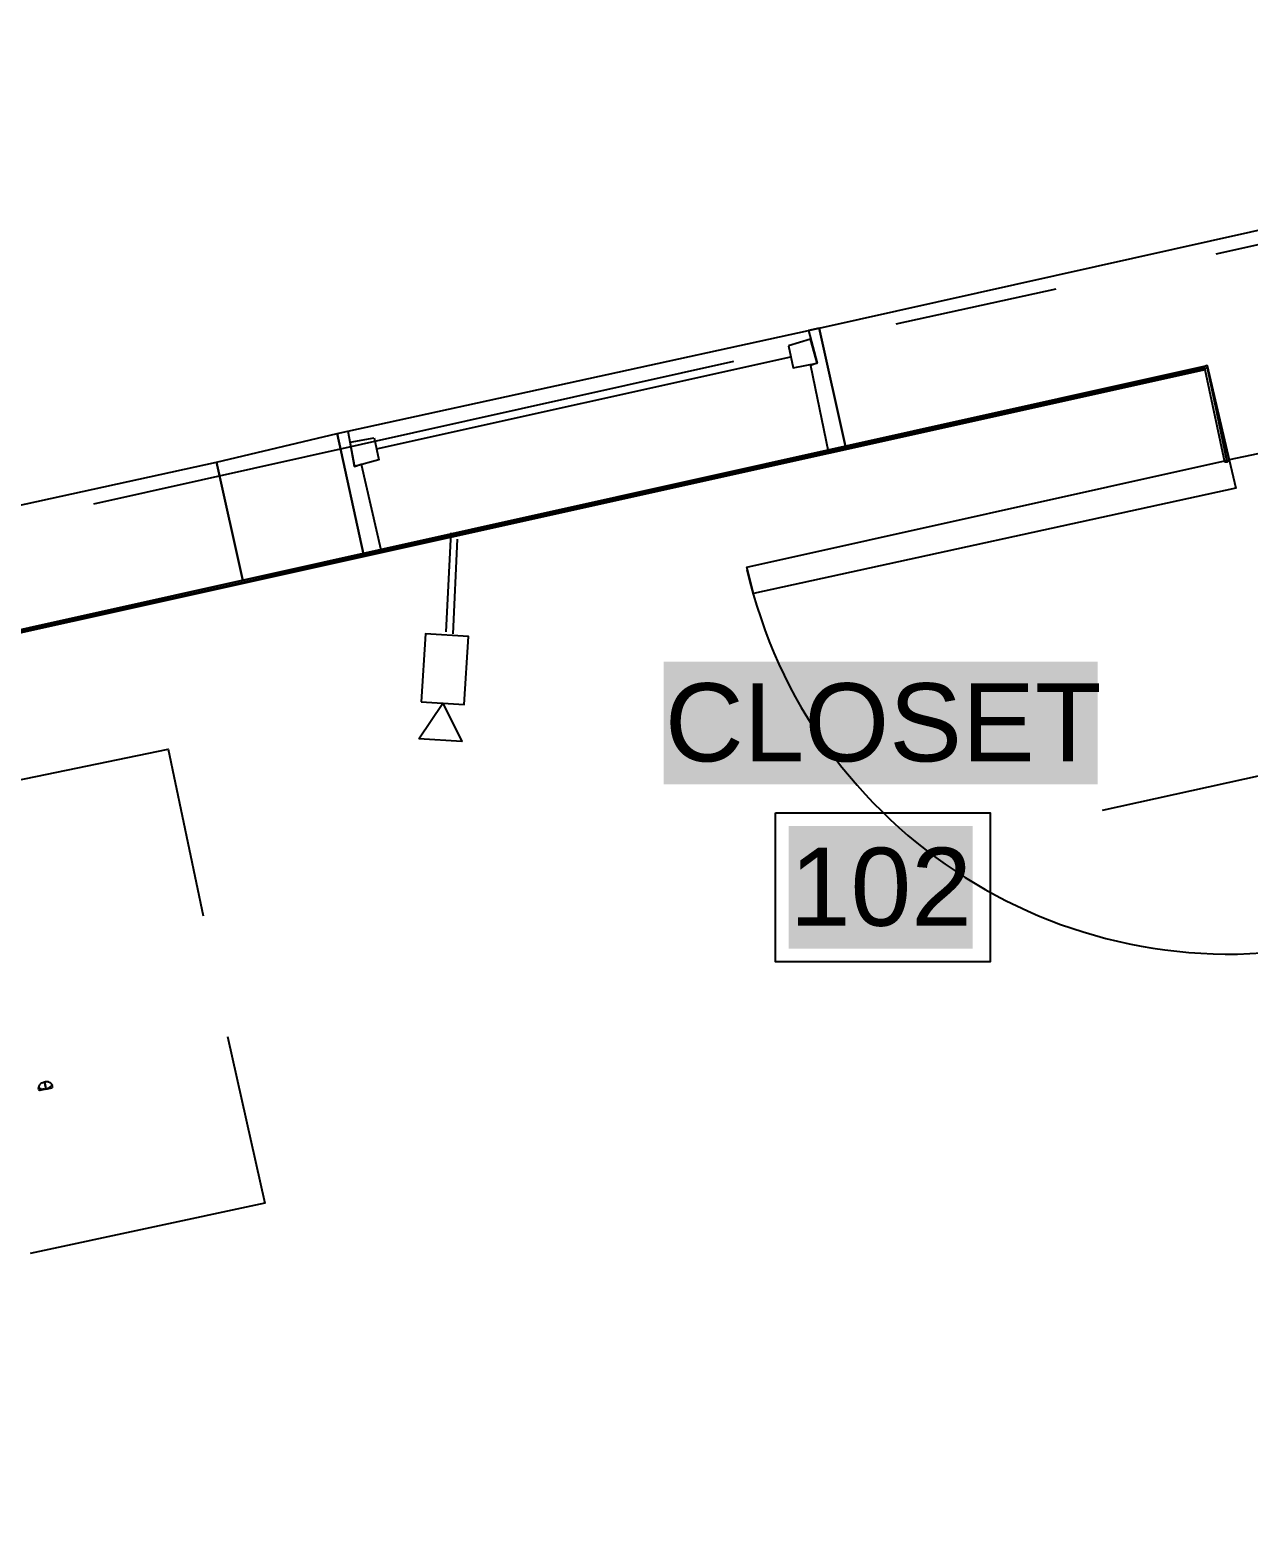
# Model space of a CAD drawing. Header units: inches. Extents: x -1841 to -80, y -100 to 1021.
# Drawn here: x -773.3 to -727.3, y 501.6 to 558.3 of the extents above; entities that cross this region are included whole.
import ezdxf

# ---------------------------------------------------------------- set-up
doc = ezdxf.new("R2010")
doc.units = ezdxf.units.IN
doc.header["$MEASUREMENT"] = 0
doc.layers.add('Edges', color=7, linetype='Continuous')
doc.layers.add('PDF_Text', color=7, linetype='Continuous')
doc.layers.add('PDF_Geometry', color=7, linetype='Continuous', true_color=0x777777)
doc.layers.add('PDF_Solid Fills', color=7, linetype='Continuous', true_color=0xffffff)
doc.styles.add('PDF Arial', font='arial.ttf')

# ---------------------------------------------------------------- blocks, each defined once
blk = doc.blocks.new('Desktop Computer fr')
at = {"layer": 'Edges'}
for p, q in [((15.45, -9.1), (15.4, -9.23)), ((15.47, -9.04), (15.45, -9.1)), ((15.58, -8.9), (15.47, -9.04)), ((15.76, -8.78), (15.58, -8.9)), ((15.76, -8.78), (15.92, -8.73)), ((15.92, -8.73), (16.15, -8.71)), ((16.22, -8.71), (16.15, -8.71)), ((16.27, -8.71), (16.22, -8.71)), ((16.22, -8.71), (16.22, -8.73)), ((16.22, -8.73), (16.23, -8.81)), ((16.23, -8.81), (16.23, -8.93)), ((16.23, -8.93), (16.23, -9.07)), ((16.23, -9.07), (16.24, -9.22)), ((16.26, -8.81), (16.25, -8.93)), ((16.25, -8.93), (16.25, -9.07)), ((16.25, -9.07), (16.25, -9.22)), ((16.27, -8.71), (16.26, -8.73)), ((16.26, -8.73), (16.26, -8.81)), ((16.27, -8.71), (16.33, -8.71)), ((16.56, -8.73), (16.33, -8.71)), ((16.72, -8.78), (16.56, -8.73)), ((16.72, -8.78), (16.9, -8.9)), ((16.9, -8.9), (17.01, -9.04)), ((17.01, -9.04), (17.08, -9.23)), ((15.38, -9.45), (15.39, -9.26)), ((15.4, -9.56), (15.38, -9.45)), ((15.4, -9.23), (15.39, -9.26)), ((15.39, -9.26), (15.44, -9.31)), ((15.4, -9.23), (15.4, -9.23)), ((15.4, -9.56), (15.42, -9.57)), ((15.41, -9.56), (15.42, -9.57)), ((15.42, -9.57), (15.43, -9.57)), ((15.43, -9.57), (15.47, -9.59)), ((15.44, -9.31), (15.52, -9.37)), ((16.24, -9.59), (15.47, -9.59)), ((15.67, -9.43), (15.52, -9.37)), ((15.67, -9.43), (15.85, -9.5)), ((16.06, -9.54), (15.85, -9.5)), ((16.06, -9.54), (16.24, -9.55)), ((16.25, -9.22), (16.24, -9.39)), ((16.24, -9.22), (16.24, -9.39)), ((16.24, -9.39), (16.24, -9.43)), ((16.24, -9.39), (16.24, -9.43)), ((16.24, -9.43), (16.24, -9.43)), ((16.24, -9.43), (16.24, -9.51)), ((16.24, -9.51), (16.24, -9.55)), ((16.42, -9.54), (16.24, -9.55)), ((16.24, -9.55), (16.24, -9.59)), ((16.24, -9.59), (17.02, -9.59)), ((16.42, -9.54), (16.63, -9.5)), ((16.82, -9.43), (16.63, -9.5)), ((16.82, -9.43), (16.96, -9.37)), ((17.05, -9.31), (16.96, -9.37)), ((17.06, -9.57), (17.02, -9.59)), ((17.09, -9.26), (17.05, -9.31)), ((17.07, -9.57), (17.06, -9.57)), ((17.07, -9.56), (17.07, -9.57)), ((17.08, -9.56), (17.07, -9.57)), ((17.08, -9.23), (17.09, -9.26)), ((17.08, -9.56), (17.1, -9.45)), ((17.1, -9.45), (17.09, -9.26))]:
    blk.add_line(p, q, dxfattribs=at)

msp = doc.modelspace()

# ---------------------------------------------------------------- linework, layer by layer
at = {"color": 7, "lineweight": 25}
for p, q in [((-757.553, 535.555), (-757.366, 539.283)), ((-757.295, 535.474), (-757.133, 539.051))]:
    msp.add_line(p, q, dxfattribs=at)
at = {"layer": 'PDF_Geometry', "color": 7, "lineweight": 25}
for points in [[(-725.607, 542.54), (-728.006, 542.044), (-728.834, 545.601), (-729.082, 545.518), (-742.483, 542.54), (-743.476, 547.007), (-693.096, 558.258)], [(-728.503, 549.82), (-704.264, 555.197)], [(-740.581, 547.173), (-734.542, 548.496)], [(-743.476, 547.007), (-743.89, 546.925), (-743.559, 545.684), (-743.807, 545.601), (-743.145, 542.375), (-742.483, 542.54)], [(-760.187, 542.458), (-744.552, 545.932)], [(-828.849, 523.265), (-728.834, 545.518)], [(-728.834, 545.518), (-828.849, 523.265)], [(-770.858, 540.389), (-746.702, 545.767)], [(-728.834, 545.601), (-728.834, 545.601)], [(-728.834, 545.518), (-728.089, 541.961), (-728.834, 545.601)], [(-761.676, 543.037), (-761.262, 543.119), (-761.014, 541.796), (-760.766, 541.878), (-760.021, 538.652), (-760.683, 538.487)], [(-719.32, 531.786), (-732.805, 528.808)], [(-776.897, 529.304), (-768.046, 531.124), (-766.722, 524.837)], [(-765.812, 520.287), (-764.406, 514), (-773.257, 512.097)]]:
    msp.add_lwpolyline(points, dxfattribs=at)
for points in [[(-743.476, 547.007), (-742.483, 542.54), (-760.683, 538.487), (-761.676, 543.037)], [(-744.634, 546.346), (-744.469, 545.518), (-743.559, 545.684), (-743.807, 546.594)], [(-795.014, 399.011), (-794.021, 399.26), (-798.075, 417.376), (-799.068, 417.211), (-795.014, 399.011), (-800.97, 397.688), (-815.778, 464.116), (-828.932, 523.348), (-728.834, 545.601), (-728.006, 542.044), (-728.089, 541.961), (-728.172, 541.961), (-728.916, 545.436), (-828.766, 523.265), (-815.613, 464.116), (-800.888, 397.853), (-800.97, 397.771), (-815.695, 464.116), (-828.849, 523.265), (-815.695, 464.116), (-800.97, 397.771), (-800.888, 397.853), (-795.014, 399.177), (-795.014, 399.094)], [(-766.226, 541.961), (-761.676, 543.037), (-760.683, 538.487), (-765.233, 537.494)], [(-760.269, 542.871), (-760.104, 542.044), (-761.014, 541.796), (-761.179, 542.706)], [(-766.226, 541.961), (-765.233, 537.494), (-783.35, 533.44), (-784.343, 537.99)], [(-745.958, 536.998), (-746.206, 537.99), (-728.006, 542.044), (-727.758, 540.968)], [(-758.501, 532.909), (-756.875, 532.809), (-756.717, 535.383), (-758.342, 535.483)], [(-758.586, 531.521), (-757.688, 532.859), (-756.961, 531.421)], [(-745.131, 528.725), (-737.024, 528.725), (-737.024, 523.1), (-745.131, 523.1)]]:
    msp.add_lwpolyline(points, close=True, dxfattribs=at)
msp.add_arc((-728.001, 542.076), 18.676, 192.8969, 282.5197, dxfattribs=at)
at = {"layer": 'PDF_Solid Fills', "color": 7, "lineweight": 25, "transparency": 33554559}
for points in [[(-749.35, 529.8), (-732.97, 529.8), (-749.35, 534.433), (-732.97, 534.433)], [(-744.634, 523.596), (-737.685, 523.596), (-744.634, 528.229), (-737.685, 528.229)]]:
    msp.add_solid(points, dxfattribs=at)

# ---------------------------------------------------------------- block references
at = {"color": 7, "lineweight": 25, "xscale": 0.3077821668246568, "yscale": 0.3077821668246568, "zscale": 0.3077821668246568, "rotation": 12.0259361359587}
msp.add_blockref('Desktop Computer fr', (-778.164, 520.148), dxfattribs=at)

# ---------------------------------------------------------------- texts
at = {"layer": 'PDF_Text', "color": 7, "lineweight": 25, "char_height": 2.9477, "attachment_point": 4, "style": 'PDF Arial'}
for s, insert in [('CLOSET', (-749.304, 532.12)), ('102', (-744.588, 525.916))]:
    msp.add_mtext(s, dxfattribs=dict(at, insert=insert))

doc.saveas('drawing.dxf')
